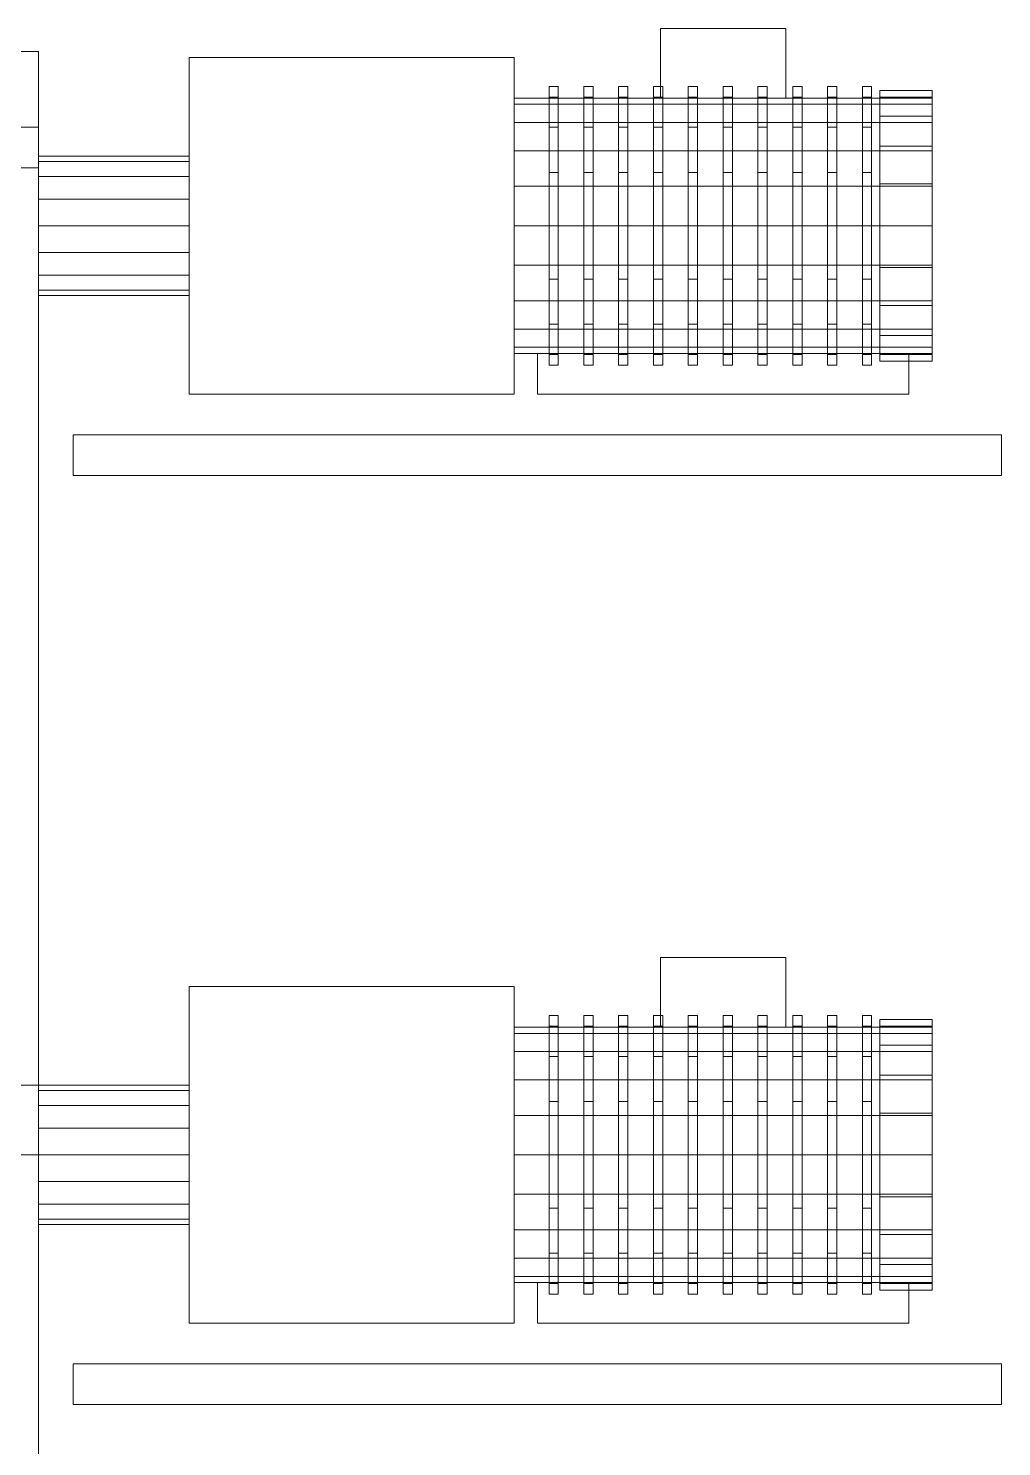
# Model space of a CAD drawing. Header units: millimetres. Extents: x -2500 to 58855, y -53268 to 6837.
# Drawn here: x 57709 to 58547, y 1799 to 3020 of the extents above; entities that cross this region are included whole.
import ezdxf

# ---------------------------------------------------------------- set-up
doc = ezdxf.new("R2010")
doc.units = ezdxf.units.MM
doc.layers.add('lateral_secador', color=7, linetype='Continuous', lineweight=0)

msp = doc.modelspace()

# ---------------------------------------------------------------- linework, layer by layer
at = {"layer": 'lateral_secador'}
for p, q in [((58253.116, 3020), (58361.116, 3020)), ((58253.116, 3020), (58253.116, 2960)), ((58361.116, 2960), (58361.116, 3020)), ((37717.116, 3000), (57717.116, 3000)), ((57717.116, 2900), (57717.116, 3000)), ((57847.116, 2995), (58127.116, 2995)), ((57847.116, 2995), (57847.116, 2705)), ((58127.116, 2705), (58127.116, 2995)), ((58157.116, 2960.773), (58157.116, 2969.9)), ((58157.116, 2969.9), (58165.116, 2969.9)), ((58165.116, 2960.773), (58165.116, 2969.9)), ((58187.116, 2960.773), (58187.116, 2969.9)), ((58187.116, 2969.9), (58195.116, 2969.9)), ((58195.116, 2960.773), (58195.116, 2969.9)), ((58217.116, 2960.773), (58217.116, 2969.9)), ((58217.116, 2969.9), (58225.116, 2969.9)), ((58225.116, 2960.773), (58225.116, 2969.9)), ((58247.116, 2960.773), (58247.116, 2969.9)), ((58247.116, 2969.9), (58255.116, 2969.9)), ((58255.116, 2960.773), (58255.116, 2969.9)), ((58277.116, 2960.773), (58277.116, 2969.9)), ((58277.116, 2969.9), (58285.116, 2969.9)), ((58285.116, 2960.773), (58285.116, 2969.9)), ((58307.116, 2960.773), (58307.116, 2969.9)), ((58307.116, 2969.9), (58315.116, 2969.9)), ((58315.116, 2960.773), (58315.116, 2969.9)), ((58337.116, 2960.773), (58337.116, 2969.9)), ((58337.116, 2969.9), (58345.116, 2969.9)), ((58345.116, 2960.773), (58345.116, 2969.9)), ((58367.116, 2960.773), (58367.116, 2969.9)), ((58367.116, 2969.9), (58375.116, 2969.9)), ((58375.116, 2960.773), (58375.116, 2969.9)), ((58397.116, 2960.773), (58397.116, 2969.9)), ((58397.116, 2969.9), (58405.116, 2969.9)), ((58405.116, 2960.773), (58405.116, 2969.9)), ((58427.116, 2960.773), (58427.116, 2969.9)), ((58427.116, 2969.9), (58435.116, 2969.9)), ((58435.116, 2960.773), (58435.116, 2969.9)), ((58127.116, 2954.616), (58127.116, 2960)), ((58127.116, 2960), (58487.116, 2960)), ((58157.116, 2934.782), (58157.116, 2960.773)), ((58157.116, 2960.773), (58165.116, 2960.773)), ((58165.116, 2934.782), (58165.116, 2960.773)), ((58187.116, 2934.782), (58187.116, 2960.773)), ((58187.116, 2960.773), (58195.116, 2960.773)), ((58195.116, 2934.782), (58195.116, 2960.773)), ((58217.116, 2934.782), (58217.116, 2960.773)), ((58217.116, 2960.773), (58225.116, 2960.773)), ((58225.116, 2934.782), (58225.116, 2960.773)), ((58247.116, 2934.782), (58247.116, 2960.773)), ((58247.116, 2960.773), (58255.116, 2960.773)), ((58253.116, 2960), (58361.116, 2960)), ((58255.116, 2934.782), (58255.116, 2960.773)), ((58277.116, 2934.782), (58277.116, 2960.773)), ((58277.116, 2960.773), (58285.116, 2960.773)), ((58285.116, 2934.782), (58285.116, 2960.773)), ((58307.116, 2934.782), (58307.116, 2960.773)), ((58307.116, 2960.773), (58315.116, 2960.773)), ((58315.116, 2934.782), (58315.116, 2960.773)), ((58337.116, 2934.782), (58337.116, 2960.773)), ((58337.116, 2960.773), (58345.116, 2960.773)), ((58345.116, 2934.782), (58345.116, 2960.773)), ((58367.116, 2934.782), (58367.116, 2960.773)), ((58367.116, 2960.773), (58375.116, 2960.773)), ((58375.116, 2934.782), (58375.116, 2960.773)), ((58397.116, 2934.782), (58397.116, 2960.773)), ((58397.116, 2960.773), (58405.116, 2960.773)), ((58405.116, 2934.782), (58405.116, 2960.773)), ((58427.116, 2934.782), (58427.116, 2960.773)), ((58427.116, 2960.773), (58435.116, 2960.773)), ((58435.116, 2934.782), (58435.116, 2960.773)), ((58442.116, 2960.893), (58442.116, 2966.6)), ((58442.116, 2966.6), (58487.116, 2966.6)), ((58442.116, 2944.331), (58442.116, 2960.893)), ((58442.116, 2960.893), (58487.116, 2960.893)), ((58487.116, 2960.893), (58487.116, 2966.6)), ((58487.116, 2944.331), (58487.116, 2960.893)), ((58487.116, 2954.616), (58487.116, 2960)), ((58127.116, 2938.992), (58127.116, 2954.616)), ((58127.116, 2954.616), (58487.116, 2954.616)), ((58442.116, 2918.536), (58442.116, 2944.331)), ((58442.116, 2944.331), (58487.116, 2944.331)), ((58487.116, 2938.992), (58487.116, 2954.616)), ((58487.116, 2918.536), (58487.116, 2944.331)), ((57692.116, 2935), (57717.116, 2935)), ((57717.116, 1175), (57717.116, 2935)), ((58127.116, 2914.656), (58127.116, 2938.992)), ((58127.116, 2938.992), (58487.116, 2938.992)), ((58157.116, 2895.884), (58157.116, 2934.782)), ((58157.116, 2934.782), (58165.116, 2934.782)), ((58165.116, 2895.884), (58165.116, 2934.782)), ((58187.116, 2895.884), (58187.116, 2934.782)), ((58187.116, 2934.782), (58195.116, 2934.782)), ((58195.116, 2895.884), (58195.116, 2934.782)), ((58217.116, 2895.884), (58217.116, 2934.782)), ((58217.116, 2934.782), (58225.116, 2934.782)), ((58225.116, 2895.884), (58225.116, 2934.782)), ((58247.116, 2895.884), (58247.116, 2934.782)), ((58247.116, 2934.782), (58255.116, 2934.782)), ((58255.116, 2895.884), (58255.116, 2934.782)), ((58277.116, 2895.884), (58277.116, 2934.782)), ((58277.116, 2934.782), (58285.116, 2934.782)), ((58285.116, 2895.884), (58285.116, 2934.782)), ((58307.116, 2895.884), (58307.116, 2934.782)), ((58307.116, 2934.782), (58315.116, 2934.782)), ((58315.116, 2895.884), (58315.116, 2934.782)), ((58337.116, 2895.884), (58337.116, 2934.782)), ((58337.116, 2934.782), (58345.116, 2934.782)), ((58345.116, 2895.884), (58345.116, 2934.782)), ((58367.116, 2895.884), (58367.116, 2934.782)), ((58367.116, 2934.782), (58375.116, 2934.782)), ((58375.116, 2895.884), (58375.116, 2934.782)), ((58397.116, 2895.884), (58397.116, 2934.782)), ((58397.116, 2934.782), (58405.116, 2934.782)), ((58405.116, 2895.884), (58405.116, 2934.782)), ((58427.116, 2895.884), (58427.116, 2934.782)), ((58427.116, 2934.782), (58435.116, 2934.782)), ((58435.116, 2895.884), (58435.116, 2934.782)), ((58487.116, 2914.656), (58487.116, 2938.992)), ((57717.116, 2905.433), (57717.116, 2910)), ((57717.116, 2910), (57847.116, 2910)), ((57847.116, 2905.433), (57847.116, 2910)), ((58127.116, 2883.992), (58127.116, 2914.656)), ((58127.116, 2914.656), (58487.116, 2914.656)), ((58442.116, 2886.031), (58442.116, 2918.536)), ((58442.116, 2918.536), (58487.116, 2918.536)), ((58487.116, 2886.031), (58487.116, 2918.536)), ((58487.116, 2883.992), (58487.116, 2914.656)), ((37717.116, 2900), (57717.116, 2900)), ((57617.116, 2900), (57717.116, 2900)), ((57717.116, 2892.426), (57717.116, 2905.433)), ((57717.116, 2905.433), (57847.116, 2905.433)), ((57717.116, 650), (57717.116, 2900)), ((57847.116, 2892.426), (57847.116, 2905.433)), ((58157.116, 2850), (58157.116, 2895.884)), ((58157.116, 2895.884), (58165.116, 2895.884)), ((58165.116, 2850), (58165.116, 2895.884)), ((58187.116, 2850), (58187.116, 2895.884)), ((58187.116, 2895.884), (58195.116, 2895.884)), ((58195.116, 2850), (58195.116, 2895.884)), ((58217.116, 2850), (58217.116, 2895.884)), ((58217.116, 2895.884), (58225.116, 2895.884)), ((58225.116, 2850), (58225.116, 2895.884)), ((58247.116, 2850), (58247.116, 2895.884)), ((58247.116, 2895.884), (58255.116, 2895.884)), ((58255.116, 2850), (58255.116, 2895.884)), ((58277.116, 2850), (58277.116, 2895.884)), ((58277.116, 2895.884), (58285.116, 2895.884)), ((58285.116, 2850), (58285.116, 2895.884)), ((58307.116, 2850), (58307.116, 2895.884)), ((58307.116, 2895.884), (58315.116, 2895.884)), ((58315.116, 2850), (58315.116, 2895.884)), ((58337.116, 2850), (58337.116, 2895.884)), ((58337.116, 2895.884), (58345.116, 2895.884)), ((58345.116, 2850), (58345.116, 2895.884)), ((58367.116, 2850), (58367.116, 2895.884)), ((58367.116, 2895.884), (58375.116, 2895.884)), ((58375.116, 2850), (58375.116, 2895.884)), ((58397.116, 2850), (58397.116, 2895.884)), ((58397.116, 2895.884), (58405.116, 2895.884)), ((58405.116, 2850), (58405.116, 2895.884)), ((58427.116, 2850), (58427.116, 2895.884)), ((58427.116, 2895.884), (58435.116, 2895.884)), ((58435.116, 2850), (58435.116, 2895.884)), ((57717.116, 2872.961), (57717.116, 2892.426)), ((57717.116, 2892.426), (57847.116, 2892.426)), ((57847.116, 2872.961), (57847.116, 2892.426)), ((58127.116, 2850), (58127.116, 2883.992)), ((58127.116, 2883.992), (58487.116, 2883.992)), ((58442.116, 2850), (58442.116, 2886.031)), ((58442.116, 2886.031), (58487.116, 2886.031)), ((58487.116, 2850), (58487.116, 2886.031)), ((58487.116, 2850), (58487.116, 2883.992)), ((57717.116, 2850), (57717.116, 2872.961)), ((57717.116, 2872.961), (57847.116, 2872.961)), ((57847.116, 2850), (57847.116, 2872.961)), ((57717.116, 2827.039), (57717.116, 2850)), ((57847.116, 2850), (57717.116, 2850)), ((57847.116, 2850), (57847.116, 2827.039)), ((58127.116, 2816.008), (58127.116, 2850)), ((58487.116, 2850), (58127.116, 2850)), ((58157.116, 2804.116), (58157.116, 2850)), ((58165.116, 2850), (58157.116, 2850)), ((58165.116, 2850), (58165.116, 2804.116)), ((58187.116, 2804.116), (58187.116, 2850)), ((58195.116, 2850), (58187.116, 2850)), ((58195.116, 2850), (58195.116, 2804.116)), ((58217.116, 2804.116), (58217.116, 2850)), ((58225.116, 2850), (58217.116, 2850)), ((58225.116, 2850), (58225.116, 2804.116)), ((58247.116, 2804.116), (58247.116, 2850)), ((58255.116, 2850), (58247.116, 2850)), ((58255.116, 2850), (58255.116, 2804.116)), ((58277.116, 2804.116), (58277.116, 2850)), ((58285.116, 2850), (58277.116, 2850)), ((58285.116, 2850), (58285.116, 2804.116)), ((58307.116, 2804.116), (58307.116, 2850)), ((58315.116, 2850), (58307.116, 2850)), ((58315.116, 2850), (58315.116, 2804.116)), ((58337.116, 2804.116), (58337.116, 2850)), ((58345.116, 2850), (58337.116, 2850)), ((58345.116, 2850), (58345.116, 2804.116)), ((58367.116, 2804.116), (58367.116, 2850)), ((58375.116, 2850), (58367.116, 2850)), ((58375.116, 2850), (58375.116, 2804.116)), ((58397.116, 2804.116), (58397.116, 2850)), ((58405.116, 2850), (58397.116, 2850)), ((58405.116, 2850), (58405.116, 2804.116)), ((58427.116, 2804.116), (58427.116, 2850)), ((58435.116, 2850), (58427.116, 2850)), ((58435.116, 2850), (58435.116, 2804.116)), ((58442.116, 2813.969), (58442.116, 2850)), ((58487.116, 2850), (58442.116, 2850)), ((58487.116, 2850), (58487.116, 2816.008)), ((58487.116, 2850), (58487.116, 2813.969)), ((57717.116, 2827.039), (57717.116, 2807.574)), ((57717.116, 2827.039), (57847.116, 2827.039)), ((57847.116, 2827.039), (57847.116, 2807.574)), ((58127.116, 2816.008), (58127.116, 2785.344)), ((58127.116, 2816.008), (58487.116, 2816.008)), ((58442.116, 2813.969), (58442.116, 2781.464)), ((58442.116, 2813.969), (58487.116, 2813.969)), ((58487.116, 2816.008), (58487.116, 2785.344)), ((58487.116, 2813.969), (58487.116, 2781.464)), ((57717.116, 2807.574), (57717.116, 2794.567)), ((57717.116, 2807.574), (57847.116, 2807.574)), ((57847.116, 2807.574), (57847.116, 2794.567)), ((58157.116, 2804.116), (58157.116, 2765.218)), ((58157.116, 2804.116), (58165.116, 2804.116)), ((58165.116, 2804.116), (58165.116, 2765.218)), ((58187.116, 2804.116), (58187.116, 2765.218)), ((58187.116, 2804.116), (58195.116, 2804.116)), ((58195.116, 2804.116), (58195.116, 2765.218)), ((58217.116, 2804.116), (58217.116, 2765.218)), ((58217.116, 2804.116), (58225.116, 2804.116)), ((58225.116, 2804.116), (58225.116, 2765.218)), ((58247.116, 2804.116), (58247.116, 2765.218)), ((58247.116, 2804.116), (58255.116, 2804.116)), ((58255.116, 2804.116), (58255.116, 2765.218)), ((58277.116, 2804.116), (58277.116, 2765.218)), ((58277.116, 2804.116), (58285.116, 2804.116)), ((58285.116, 2804.116), (58285.116, 2765.218)), ((58307.116, 2804.116), (58307.116, 2765.218)), ((58307.116, 2804.116), (58315.116, 2804.116)), ((58315.116, 2804.116), (58315.116, 2765.218)), ((58337.116, 2804.116), (58337.116, 2765.218)), ((58337.116, 2804.116), (58345.116, 2804.116)), ((58345.116, 2804.116), (58345.116, 2765.218)), ((58367.116, 2804.116), (58367.116, 2765.218)), ((58367.116, 2804.116), (58375.116, 2804.116)), ((58375.116, 2804.116), (58375.116, 2765.218)), ((58397.116, 2804.116), (58397.116, 2765.218)), ((58397.116, 2804.116), (58405.116, 2804.116)), ((58405.116, 2804.116), (58405.116, 2765.218)), ((58427.116, 2804.116), (58427.116, 2765.218)), ((58427.116, 2804.116), (58435.116, 2804.116)), ((58435.116, 2804.116), (58435.116, 2765.218)), ((57717.116, 2794.567), (57717.116, 2790)), ((57717.116, 2794.567), (57847.116, 2794.567)), ((57717.116, 2790), (57847.116, 2790)), ((57847.116, 2794.567), (57847.116, 2790)), ((58127.116, 2785.344), (58127.116, 2761.008)), ((58127.116, 2785.344), (58487.116, 2785.344)), ((58487.116, 2785.344), (58487.116, 2761.008)), ((58442.116, 2781.464), (58442.116, 2755.669)), ((58442.116, 2781.464), (58487.116, 2781.464)), ((58487.116, 2781.464), (58487.116, 2755.669)), ((58127.116, 2761.008), (58127.116, 2745.384)), ((58127.116, 2761.008), (58487.116, 2761.008)), ((58157.116, 2765.218), (58157.116, 2739.227)), ((58157.116, 2765.218), (58165.116, 2765.218)), ((58165.116, 2765.218), (58165.116, 2739.227)), ((58187.116, 2765.218), (58187.116, 2739.227)), ((58187.116, 2765.218), (58195.116, 2765.218)), ((58195.116, 2765.218), (58195.116, 2739.227)), ((58217.116, 2765.218), (58217.116, 2739.227)), ((58217.116, 2765.218), (58225.116, 2765.218)), ((58225.116, 2765.218), (58225.116, 2739.227)), ((58247.116, 2765.218), (58247.116, 2739.227)), ((58247.116, 2765.218), (58255.116, 2765.218)), ((58255.116, 2765.218), (58255.116, 2739.227)), ((58277.116, 2765.218), (58277.116, 2739.227)), ((58277.116, 2765.218), (58285.116, 2765.218)), ((58285.116, 2765.218), (58285.116, 2739.227)), ((58307.116, 2765.218), (58307.116, 2739.227)), ((58307.116, 2765.218), (58315.116, 2765.218)), ((58315.116, 2765.218), (58315.116, 2739.227)), ((58337.116, 2765.218), (58337.116, 2739.227)), ((58337.116, 2765.218), (58345.116, 2765.218)), ((58345.116, 2765.218), (58345.116, 2739.227)), ((58367.116, 2765.218), (58367.116, 2739.227)), ((58367.116, 2765.218), (58375.116, 2765.218)), ((58375.116, 2765.218), (58375.116, 2739.227)), ((58397.116, 2765.218), (58397.116, 2739.227)), ((58397.116, 2765.218), (58405.116, 2765.218)), ((58405.116, 2765.218), (58405.116, 2739.227)), ((58427.116, 2765.218), (58427.116, 2739.227)), ((58427.116, 2765.218), (58435.116, 2765.218)), ((58435.116, 2765.218), (58435.116, 2739.227)), ((58487.116, 2761.008), (58487.116, 2745.384)), ((58442.116, 2755.669), (58442.116, 2739.107)), ((58442.116, 2755.669), (58487.116, 2755.669)), ((58487.116, 2755.669), (58487.116, 2739.107)), ((58127.116, 2745.384), (58127.116, 2740)), ((58127.116, 2745.384), (58487.116, 2745.384)), ((58127.116, 2740), (58487.116, 2740)), ((58147.116, 2740), (58467.116, 2740)), ((58147.116, 2740), (58147.116, 2705)), ((58157.116, 2739.227), (58157.116, 2730.1)), ((58157.116, 2739.227), (58165.116, 2739.227)), ((58165.116, 2739.227), (58165.116, 2730.1)), ((58187.116, 2739.227), (58187.116, 2730.1)), ((58187.116, 2739.227), (58195.116, 2739.227)), ((58195.116, 2739.227), (58195.116, 2730.1)), ((58217.116, 2739.227), (58217.116, 2730.1)), ((58217.116, 2739.227), (58225.116, 2739.227)), ((58225.116, 2739.227), (58225.116, 2730.1)), ((58247.116, 2739.227), (58247.116, 2730.1)), ((58247.116, 2739.227), (58255.116, 2739.227)), ((58255.116, 2739.227), (58255.116, 2730.1)), ((58277.116, 2739.227), (58277.116, 2730.1)), ((58277.116, 2739.227), (58285.116, 2739.227)), ((58285.116, 2739.227), (58285.116, 2730.1)), ((58307.116, 2739.227), (58307.116, 2730.1)), ((58307.116, 2739.227), (58315.116, 2739.227)), ((58315.116, 2739.227), (58315.116, 2730.1)), ((58337.116, 2739.227), (58337.116, 2730.1)), ((58337.116, 2739.227), (58345.116, 2739.227)), ((58345.116, 2739.227), (58345.116, 2730.1)), ((58367.116, 2739.227), (58367.116, 2730.1)), ((58367.116, 2739.227), (58375.116, 2739.227)), ((58375.116, 2739.227), (58375.116, 2730.1)), ((58397.116, 2739.227), (58397.116, 2730.1)), ((58397.116, 2739.227), (58405.116, 2739.227)), ((58405.116, 2739.227), (58405.116, 2730.1)), ((58427.116, 2739.227), (58427.116, 2730.1)), ((58427.116, 2739.227), (58435.116, 2739.227)), ((58435.116, 2739.227), (58435.116, 2730.1)), ((58442.116, 2739.107), (58442.116, 2733.4)), ((58442.116, 2739.107), (58487.116, 2739.107)), ((58467.116, 2705), (58467.116, 2740)), ((58487.116, 2745.384), (58487.116, 2740)), ((58487.116, 2739.107), (58487.116, 2733.4)), ((58157.116, 2730.1), (58165.116, 2730.1)), ((58187.116, 2730.1), (58195.116, 2730.1)), ((58217.116, 2730.1), (58225.116, 2730.1)), ((58247.116, 2730.1), (58255.116, 2730.1)), ((58277.116, 2730.1), (58285.116, 2730.1)), ((58307.116, 2730.1), (58315.116, 2730.1)), ((58337.116, 2730.1), (58345.116, 2730.1)), ((58367.116, 2730.1), (58375.116, 2730.1)), ((58397.116, 2730.1), (58405.116, 2730.1)), ((58427.116, 2730.1), (58435.116, 2730.1)), ((58442.116, 2733.4), (58487.116, 2733.4)), ((57847.116, 2705), (58127.116, 2705)), ((58147.116, 2705), (58467.116, 2705)), ((57747.116, 2670), (58547.116, 2670)), ((57747.116, 2670), (57747.116, 2635)), ((58547.116, 2635), (58547.116, 2670)), ((57747.116, 2635), (58547.116, 2635)), ((58253.116, 2220), (58361.116, 2220)), ((58253.116, 2220), (58253.116, 2160)), ((58361.116, 2160), (58361.116, 2220)), ((57847.116, 2195), (58127.116, 2195)), ((57847.116, 2195), (57847.116, 1905)), ((58127.116, 1905), (58127.116, 2195)), ((58157.116, 2160.773), (58157.116, 2169.9)), ((58157.116, 2169.9), (58165.116, 2169.9)), ((58165.116, 2160.773), (58165.116, 2169.9)), ((58187.116, 2160.773), (58187.116, 2169.9)), ((58187.116, 2169.9), (58195.116, 2169.9)), ((58195.116, 2160.773), (58195.116, 2169.9)), ((58217.116, 2160.773), (58217.116, 2169.9)), ((58217.116, 2169.9), (58225.116, 2169.9)), ((58225.116, 2160.773), (58225.116, 2169.9)), ((58247.116, 2160.773), (58247.116, 2169.9)), ((58247.116, 2169.9), (58255.116, 2169.9)), ((58255.116, 2160.773), (58255.116, 2169.9)), ((58277.116, 2160.773), (58277.116, 2169.9)), ((58277.116, 2169.9), (58285.116, 2169.9)), ((58285.116, 2160.773), (58285.116, 2169.9)), ((58307.116, 2160.773), (58307.116, 2169.9)), ((58307.116, 2169.9), (58315.116, 2169.9)), ((58315.116, 2160.773), (58315.116, 2169.9)), ((58337.116, 2160.773), (58337.116, 2169.9)), ((58337.116, 2169.9), (58345.116, 2169.9)), ((58345.116, 2160.773), (58345.116, 2169.9)), ((58367.116, 2160.773), (58367.116, 2169.9)), ((58367.116, 2169.9), (58375.116, 2169.9)), ((58375.116, 2160.773), (58375.116, 2169.9)), ((58397.116, 2160.773), (58397.116, 2169.9)), ((58397.116, 2169.9), (58405.116, 2169.9)), ((58405.116, 2160.773), (58405.116, 2169.9)), ((58427.116, 2160.773), (58427.116, 2169.9)), ((58427.116, 2169.9), (58435.116, 2169.9)), ((58435.116, 2160.773), (58435.116, 2169.9)), ((58442.116, 2160.893), (58442.116, 2166.6)), ((58442.116, 2166.6), (58487.116, 2166.6)), ((58487.116, 2160.893), (58487.116, 2166.6)), ((58127.116, 2154.616), (58127.116, 2160)), ((58127.116, 2160), (58487.116, 2160)), ((58127.116, 2138.992), (58127.116, 2154.616)), ((58127.116, 2154.616), (58487.116, 2154.616)), ((58157.116, 2134.782), (58157.116, 2160.773)), ((58157.116, 2160.773), (58165.116, 2160.773)), ((58165.116, 2134.782), (58165.116, 2160.773)), ((58187.116, 2134.782), (58187.116, 2160.773)), ((58187.116, 2160.773), (58195.116, 2160.773)), ((58195.116, 2134.782), (58195.116, 2160.773)), ((58217.116, 2134.782), (58217.116, 2160.773)), ((58217.116, 2160.773), (58225.116, 2160.773)), ((58225.116, 2134.782), (58225.116, 2160.773)), ((58247.116, 2134.782), (58247.116, 2160.773)), ((58247.116, 2160.773), (58255.116, 2160.773)), ((58253.116, 2160), (58361.116, 2160)), ((58255.116, 2134.782), (58255.116, 2160.773)), ((58277.116, 2134.782), (58277.116, 2160.773)), ((58277.116, 2160.773), (58285.116, 2160.773)), ((58285.116, 2134.782), (58285.116, 2160.773)), ((58307.116, 2134.782), (58307.116, 2160.773)), ((58307.116, 2160.773), (58315.116, 2160.773)), ((58315.116, 2134.782), (58315.116, 2160.773)), ((58337.116, 2134.782), (58337.116, 2160.773)), ((58337.116, 2160.773), (58345.116, 2160.773)), ((58345.116, 2134.782), (58345.116, 2160.773)), ((58367.116, 2134.782), (58367.116, 2160.773)), ((58367.116, 2160.773), (58375.116, 2160.773)), ((58375.116, 2134.782), (58375.116, 2160.773)), ((58397.116, 2134.782), (58397.116, 2160.773)), ((58397.116, 2160.773), (58405.116, 2160.773)), ((58405.116, 2134.782), (58405.116, 2160.773)), ((58427.116, 2134.782), (58427.116, 2160.773)), ((58427.116, 2160.773), (58435.116, 2160.773)), ((58435.116, 2134.782), (58435.116, 2160.773)), ((58442.116, 2144.331), (58442.116, 2160.893)), ((58442.116, 2160.893), (58487.116, 2160.893)), ((58487.116, 2144.331), (58487.116, 2160.893)), ((58487.116, 2154.616), (58487.116, 2160)), ((58487.116, 2138.992), (58487.116, 2154.616)), ((58127.116, 2114.656), (58127.116, 2138.992)), ((58127.116, 2138.992), (58487.116, 2138.992)), ((58442.116, 2118.536), (58442.116, 2144.331)), ((58442.116, 2144.331), (58487.116, 2144.331)), ((58487.116, 2118.536), (58487.116, 2144.331)), ((58487.116, 2114.656), (58487.116, 2138.992)), ((58157.116, 2095.884), (58157.116, 2134.782)), ((58157.116, 2134.782), (58165.116, 2134.782)), ((58165.116, 2095.884), (58165.116, 2134.782)), ((58187.116, 2095.884), (58187.116, 2134.782)), ((58187.116, 2134.782), (58195.116, 2134.782)), ((58195.116, 2095.884), (58195.116, 2134.782)), ((58217.116, 2095.884), (58217.116, 2134.782)), ((58217.116, 2134.782), (58225.116, 2134.782)), ((58225.116, 2095.884), (58225.116, 2134.782)), ((58247.116, 2095.884), (58247.116, 2134.782)), ((58247.116, 2134.782), (58255.116, 2134.782)), ((58255.116, 2095.884), (58255.116, 2134.782)), ((58277.116, 2095.884), (58277.116, 2134.782)), ((58277.116, 2134.782), (58285.116, 2134.782)), ((58285.116, 2095.884), (58285.116, 2134.782)), ((58307.116, 2095.884), (58307.116, 2134.782)), ((58307.116, 2134.782), (58315.116, 2134.782)), ((58315.116, 2095.884), (58315.116, 2134.782)), ((58337.116, 2095.884), (58337.116, 2134.782)), ((58337.116, 2134.782), (58345.116, 2134.782)), ((58345.116, 2095.884), (58345.116, 2134.782)), ((58367.116, 2095.884), (58367.116, 2134.782)), ((58367.116, 2134.782), (58375.116, 2134.782)), ((58375.116, 2095.884), (58375.116, 2134.782)), ((58397.116, 2095.884), (58397.116, 2134.782)), ((58397.116, 2134.782), (58405.116, 2134.782)), ((58405.116, 2095.884), (58405.116, 2134.782)), ((58427.116, 2095.884), (58427.116, 2134.782)), ((58427.116, 2134.782), (58435.116, 2134.782)), ((58435.116, 2095.884), (58435.116, 2134.782)), ((58127.116, 2083.992), (58127.116, 2114.656)), ((58127.116, 2114.656), (58487.116, 2114.656)), ((58442.116, 2086.031), (58442.116, 2118.536)), ((58442.116, 2118.536), (58487.116, 2118.536)), ((58487.116, 2086.031), (58487.116, 2118.536)), ((58487.116, 2083.992), (58487.116, 2114.656)), ((37717.116, 2110), (57717.116, 2110)), ((57717.116, 2050), (57717.116, 2110)), ((57717.116, 2105.433), (57717.116, 2110)), ((57717.116, 2110), (57847.116, 2110)), ((57717.116, 2092.426), (57717.116, 2105.433)), ((57717.116, 2105.433), (57847.116, 2105.433)), ((57847.116, 2105.433), (57847.116, 2110)), ((57847.116, 2092.426), (57847.116, 2105.433)), ((57717.116, 2072.961), (57717.116, 2092.426)), ((57717.116, 2092.426), (57847.116, 2092.426)), ((57847.116, 2072.961), (57847.116, 2092.426)), ((58157.116, 2050), (58157.116, 2095.884)), ((58157.116, 2095.884), (58165.116, 2095.884)), ((58165.116, 2050), (58165.116, 2095.884)), ((58187.116, 2050), (58187.116, 2095.884)), ((58187.116, 2095.884), (58195.116, 2095.884)), ((58195.116, 2050), (58195.116, 2095.884)), ((58217.116, 2050), (58217.116, 2095.884)), ((58217.116, 2095.884), (58225.116, 2095.884)), ((58225.116, 2050), (58225.116, 2095.884)), ((58247.116, 2050), (58247.116, 2095.884)), ((58247.116, 2095.884), (58255.116, 2095.884)), ((58255.116, 2050), (58255.116, 2095.884)), ((58277.116, 2050), (58277.116, 2095.884)), ((58277.116, 2095.884), (58285.116, 2095.884)), ((58285.116, 2050), (58285.116, 2095.884)), ((58307.116, 2050), (58307.116, 2095.884)), ((58307.116, 2095.884), (58315.116, 2095.884)), ((58315.116, 2050), (58315.116, 2095.884)), ((58337.116, 2050), (58337.116, 2095.884)), ((58337.116, 2095.884), (58345.116, 2095.884)), ((58345.116, 2050), (58345.116, 2095.884)), ((58367.116, 2050), (58367.116, 2095.884)), ((58367.116, 2095.884), (58375.116, 2095.884)), ((58375.116, 2050), (58375.116, 2095.884)), ((58397.116, 2050), (58397.116, 2095.884)), ((58397.116, 2095.884), (58405.116, 2095.884)), ((58405.116, 2050), (58405.116, 2095.884)), ((58427.116, 2050), (58427.116, 2095.884)), ((58427.116, 2095.884), (58435.116, 2095.884)), ((58435.116, 2050), (58435.116, 2095.884)), ((58127.116, 2050), (58127.116, 2083.992)), ((58127.116, 2083.992), (58487.116, 2083.992)), ((58442.116, 2050), (58442.116, 2086.031)), ((58442.116, 2086.031), (58487.116, 2086.031)), ((58487.116, 2050), (58487.116, 2086.031)), ((58487.116, 2050), (58487.116, 2083.992)), ((57717.116, 2050), (57717.116, 2072.961)), ((57717.116, 2072.961), (57847.116, 2072.961)), ((57847.116, 2050), (57847.116, 2072.961)), ((37717.116, 2050), (57717.116, 2050)), ((57717.116, 2027.039), (57717.116, 2050)), ((57847.116, 2050), (57717.116, 2050)), ((57847.116, 2050), (57847.116, 2027.039)), ((58127.116, 2016.008), (58127.116, 2050)), ((58487.116, 2050), (58127.116, 2050)), ((58157.116, 2004.116), (58157.116, 2050)), ((58165.116, 2050), (58157.116, 2050)), ((58165.116, 2050), (58165.116, 2004.116)), ((58187.116, 2004.116), (58187.116, 2050)), ((58195.116, 2050), (58187.116, 2050)), ((58195.116, 2050), (58195.116, 2004.116)), ((58217.116, 2004.116), (58217.116, 2050)), ((58225.116, 2050), (58217.116, 2050)), ((58225.116, 2050), (58225.116, 2004.116)), ((58247.116, 2004.116), (58247.116, 2050)), ((58255.116, 2050), (58247.116, 2050)), ((58255.116, 2050), (58255.116, 2004.116)), ((58277.116, 2004.116), (58277.116, 2050)), ((58285.116, 2050), (58277.116, 2050)), ((58285.116, 2050), (58285.116, 2004.116)), ((58307.116, 2004.116), (58307.116, 2050)), ((58315.116, 2050), (58307.116, 2050)), ((58315.116, 2050), (58315.116, 2004.116)), ((58337.116, 2004.116), (58337.116, 2050)), ((58345.116, 2050), (58337.116, 2050)), ((58345.116, 2050), (58345.116, 2004.116)), ((58367.116, 2004.116), (58367.116, 2050)), ((58375.116, 2050), (58367.116, 2050)), ((58375.116, 2050), (58375.116, 2004.116)), ((58397.116, 2004.116), (58397.116, 2050)), ((58405.116, 2050), (58397.116, 2050)), ((58405.116, 2050), (58405.116, 2004.116)), ((58427.116, 2004.116), (58427.116, 2050)), ((58435.116, 2050), (58427.116, 2050)), ((58435.116, 2050), (58435.116, 2004.116)), ((58442.116, 2013.969), (58442.116, 2050)), ((58487.116, 2050), (58442.116, 2050)), ((58487.116, 2050), (58487.116, 2016.008)), ((58487.116, 2050), (58487.116, 2013.969)), ((57717.116, 2027.039), (57717.116, 2007.574)), ((57717.116, 2027.039), (57847.116, 2027.039)), ((57847.116, 2027.039), (57847.116, 2007.574)), ((58127.116, 2016.008), (58127.116, 1985.344)), ((58127.116, 2016.008), (58487.116, 2016.008)), ((58487.116, 2016.008), (58487.116, 1985.344)), ((57717.116, 2007.574), (57717.116, 1994.567)), ((57717.116, 2007.574), (57847.116, 2007.574)), ((57847.116, 2007.574), (57847.116, 1994.567)), ((58157.116, 2004.116), (58157.116, 1965.218)), ((58157.116, 2004.116), (58165.116, 2004.116)), ((58165.116, 2004.116), (58165.116, 1965.218)), ((58187.116, 2004.116), (58187.116, 1965.218)), ((58187.116, 2004.116), (58195.116, 2004.116)), ((58195.116, 2004.116), (58195.116, 1965.218)), ((58217.116, 2004.116), (58217.116, 1965.218)), ((58217.116, 2004.116), (58225.116, 2004.116)), ((58225.116, 2004.116), (58225.116, 1965.218)), ((58247.116, 2004.116), (58247.116, 1965.218)), ((58247.116, 2004.116), (58255.116, 2004.116)), ((58255.116, 2004.116), (58255.116, 1965.218)), ((58277.116, 2004.116), (58277.116, 1965.218)), ((58277.116, 2004.116), (58285.116, 2004.116)), ((58285.116, 2004.116), (58285.116, 1965.218)), ((58307.116, 2004.116), (58307.116, 1965.218)), ((58307.116, 2004.116), (58315.116, 2004.116)), ((58315.116, 2004.116), (58315.116, 1965.218)), ((58337.116, 2004.116), (58337.116, 1965.218)), ((58337.116, 2004.116), (58345.116, 2004.116)), ((58345.116, 2004.116), (58345.116, 1965.218)), ((58367.116, 2004.116), (58367.116, 1965.218)), ((58367.116, 2004.116), (58375.116, 2004.116)), ((58375.116, 2004.116), (58375.116, 1965.218)), ((58397.116, 2004.116), (58397.116, 1965.218)), ((58397.116, 2004.116), (58405.116, 2004.116)), ((58405.116, 2004.116), (58405.116, 1965.218)), ((58427.116, 2004.116), (58427.116, 1965.218)), ((58427.116, 2004.116), (58435.116, 2004.116)), ((58435.116, 2004.116), (58435.116, 1965.218)), ((58442.116, 2013.969), (58442.116, 1981.464)), ((58442.116, 2013.969), (58487.116, 2013.969)), ((58487.116, 2013.969), (58487.116, 1981.464)), ((57717.116, 1994.567), (57717.116, 1990)), ((57717.116, 1994.567), (57847.116, 1994.567)), ((57847.116, 1994.567), (57847.116, 1990)), ((57717.116, 1990), (57847.116, 1990)), ((58127.116, 1985.344), (58127.116, 1961.008)), ((58127.116, 1985.344), (58487.116, 1985.344)), ((58442.116, 1981.464), (58442.116, 1955.669)), ((58442.116, 1981.464), (58487.116, 1981.464)), ((58487.116, 1985.344), (58487.116, 1961.008)), ((58487.116, 1981.464), (58487.116, 1955.669)), ((58127.116, 1961.008), (58127.116, 1945.384)), ((58127.116, 1961.008), (58487.116, 1961.008)), ((58157.116, 1965.218), (58157.116, 1939.227)), ((58157.116, 1965.218), (58165.116, 1965.218)), ((58165.116, 1965.218), (58165.116, 1939.227)), ((58187.116, 1965.218), (58187.116, 1939.227)), ((58187.116, 1965.218), (58195.116, 1965.218)), ((58195.116, 1965.218), (58195.116, 1939.227)), ((58217.116, 1965.218), (58217.116, 1939.227)), ((58217.116, 1965.218), (58225.116, 1965.218)), ((58225.116, 1965.218), (58225.116, 1939.227)), ((58247.116, 1965.218), (58247.116, 1939.227)), ((58247.116, 1965.218), (58255.116, 1965.218)), ((58255.116, 1965.218), (58255.116, 1939.227)), ((58277.116, 1965.218), (58277.116, 1939.227)), ((58277.116, 1965.218), (58285.116, 1965.218)), ((58285.116, 1965.218), (58285.116, 1939.227)), ((58307.116, 1965.218), (58307.116, 1939.227)), ((58307.116, 1965.218), (58315.116, 1965.218)), ((58315.116, 1965.218), (58315.116, 1939.227)), ((58337.116, 1965.218), (58337.116, 1939.227)), ((58337.116, 1965.218), (58345.116, 1965.218)), ((58345.116, 1965.218), (58345.116, 1939.227)), ((58367.116, 1965.218), (58367.116, 1939.227)), ((58367.116, 1965.218), (58375.116, 1965.218)), ((58375.116, 1965.218), (58375.116, 1939.227)), ((58397.116, 1965.218), (58397.116, 1939.227)), ((58397.116, 1965.218), (58405.116, 1965.218)), ((58405.116, 1965.218), (58405.116, 1939.227)), ((58427.116, 1965.218), (58427.116, 1939.227)), ((58427.116, 1965.218), (58435.116, 1965.218)), ((58435.116, 1965.218), (58435.116, 1939.227)), ((58442.116, 1955.669), (58442.116, 1939.107)), ((58442.116, 1955.669), (58487.116, 1955.669)), ((58487.116, 1961.008), (58487.116, 1945.384)), ((58487.116, 1955.669), (58487.116, 1939.107)), ((58127.116, 1945.384), (58127.116, 1940)), ((58127.116, 1945.384), (58487.116, 1945.384)), ((58487.116, 1945.384), (58487.116, 1940)), ((58127.116, 1940), (58487.116, 1940)), ((58147.116, 1940), (58467.116, 1940)), ((58147.116, 1940), (58147.116, 1905)), ((58157.116, 1939.227), (58157.116, 1930.1)), ((58157.116, 1939.227), (58165.116, 1939.227)), ((58157.116, 1930.1), (58165.116, 1930.1)), ((58165.116, 1939.227), (58165.116, 1930.1)), ((58187.116, 1939.227), (58187.116, 1930.1)), ((58187.116, 1939.227), (58195.116, 1939.227)), ((58187.116, 1930.1), (58195.116, 1930.1)), ((58195.116, 1939.227), (58195.116, 1930.1)), ((58217.116, 1939.227), (58217.116, 1930.1)), ((58217.116, 1939.227), (58225.116, 1939.227)), ((58217.116, 1930.1), (58225.116, 1930.1)), ((58225.116, 1939.227), (58225.116, 1930.1)), ((58247.116, 1939.227), (58247.116, 1930.1)), ((58247.116, 1939.227), (58255.116, 1939.227)), ((58247.116, 1930.1), (58255.116, 1930.1)), ((58255.116, 1939.227), (58255.116, 1930.1)), ((58277.116, 1939.227), (58277.116, 1930.1)), ((58277.116, 1939.227), (58285.116, 1939.227)), ((58277.116, 1930.1), (58285.116, 1930.1)), ((58285.116, 1939.227), (58285.116, 1930.1)), ((58307.116, 1939.227), (58307.116, 1930.1)), ((58307.116, 1939.227), (58315.116, 1939.227)), ((58307.116, 1930.1), (58315.116, 1930.1)), ((58315.116, 1939.227), (58315.116, 1930.1)), ((58337.116, 1939.227), (58337.116, 1930.1)), ((58337.116, 1939.227), (58345.116, 1939.227)), ((58337.116, 1930.1), (58345.116, 1930.1)), ((58345.116, 1939.227), (58345.116, 1930.1)), ((58367.116, 1939.227), (58367.116, 1930.1)), ((58367.116, 1939.227), (58375.116, 1939.227)), ((58367.116, 1930.1), (58375.116, 1930.1)), ((58375.116, 1939.227), (58375.116, 1930.1)), ((58397.116, 1939.227), (58397.116, 1930.1)), ((58397.116, 1939.227), (58405.116, 1939.227)), ((58397.116, 1930.1), (58405.116, 1930.1)), ((58405.116, 1939.227), (58405.116, 1930.1)), ((58427.116, 1939.227), (58427.116, 1930.1)), ((58427.116, 1939.227), (58435.116, 1939.227)), ((58427.116, 1930.1), (58435.116, 1930.1)), ((58435.116, 1939.227), (58435.116, 1930.1)), ((58442.116, 1939.107), (58442.116, 1933.4)), ((58442.116, 1939.107), (58487.116, 1939.107)), ((58442.116, 1933.4), (58487.116, 1933.4)), ((58467.116, 1905), (58467.116, 1940)), ((58487.116, 1939.107), (58487.116, 1933.4)), ((57847.116, 1905), (58127.116, 1905)), ((58147.116, 1905), (58467.116, 1905)), ((57747.116, 1870), (58547.116, 1870)), ((57747.116, 1870), (57747.116, 1835)), ((58547.116, 1835), (58547.116, 1870)), ((57747.116, 1835), (58547.116, 1835))]:
    msp.add_line(p, q, dxfattribs=at)

doc.saveas('drawing.dxf')
